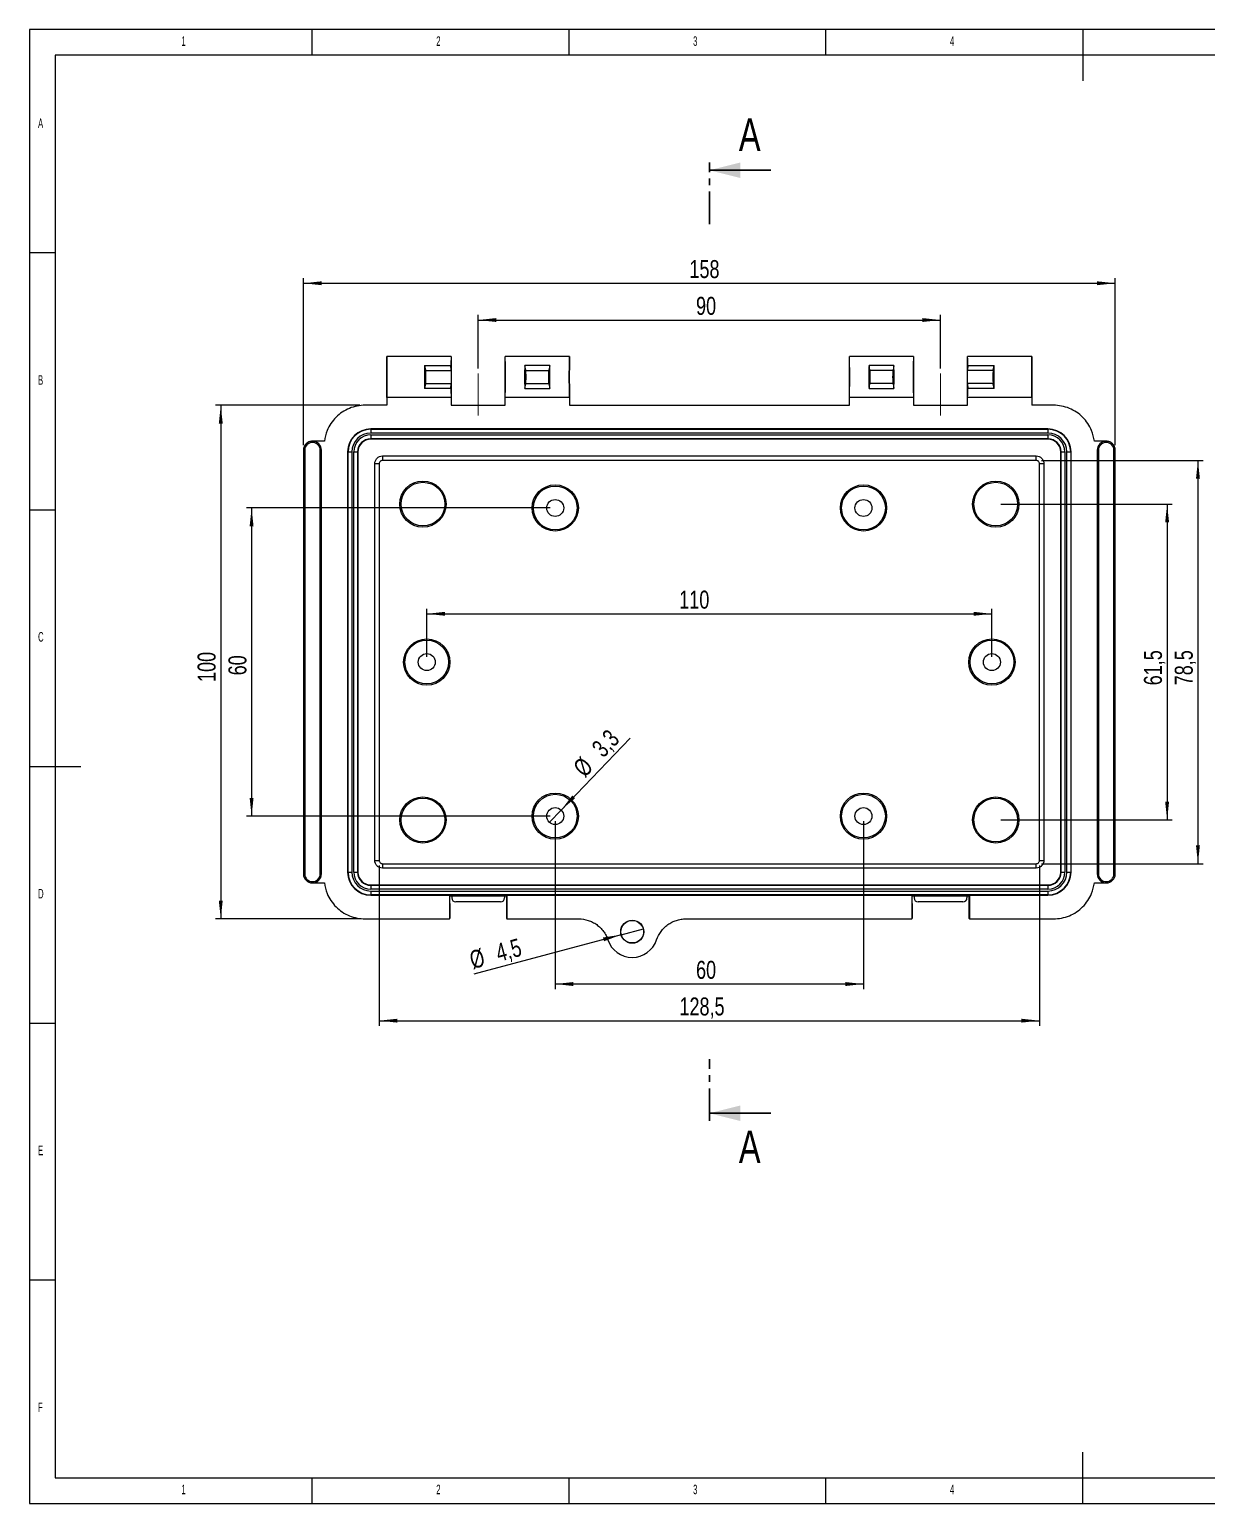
# Model space of a CAD drawing. Header units: millimetres. Extents: x 5 to 415, y 5 to 292.
# Drawn here: x 5 to 234.3, y 5 to 292 of the extents above; entities that cross this region are included whole.
import ezdxf

# ---------------------------------------------------------------- set-up
doc = ezdxf.new("R2010")
doc.units = ezdxf.units.MM
doc.linetypes.add('CENTER', pattern=[10.16, 6.35, -1.27, 1.27, -1.27])
doc.linetypes.add('CENTERX2', pattern=[20.32, 12.7, -2.54, 2.54, -2.54])
doc.layers.add('LAYER_1', color=179, linetype='Continuous', lineweight=25)
doc.styles.add('SLDTEXTSTYLE1', font='TXT', dxfattribs={"width": 0.605})
doc.styles.add('SLDTEXTSTYLE3', font='TXT', dxfattribs={"width": 0.75})
doc.dimstyles.new('SLDDIMSTYLE0', dxfattribs={"dimtxt": 3.5, "dimasz": 3.556, "dimexe": 0, "dimexo": 0.0625, "dimgap": 0.875, "dimtad": 1, "dimrnd": 1e-09, "dimzin": 12, "dimdsep": 46, "dimtxsty": 'SLDTEXTSTYLE3', "dimsah": 1, "dimcen": 0.09, "dimadec": 0, "dimazin": 3, "dimtfac": 1, "dimtofl": 0, "dimtmove": 0, "dimatfit": 3, "dimfxl": 1, "dimfrac": 2, "dimtolj": 1, "dimtzin": 12, "dimarcsym": 0})
doc.dimstyles.new('SLDDIMSTYLE1', dxfattribs={"dimtxt": 3.5, "dimasz": 3.556, "dimexe": 0, "dimexo": 0.0625, "dimgap": 0.875, "dimtad": 1, "dimdec": 1, "dimrnd": 1e-09, "dimzin": 12, "dimdsep": 46, "dimtxsty": 'SLDTEXTSTYLE3', "dimsah": 1, "dimcen": 0.09, "dimadec": 0, "dimazin": 3, "dimtfac": 1, "dimtdec": 1, "dimtofl": 0, "dimtmove": 0, "dimatfit": 3, "dimfxl": 1, "dimfrac": 2, "dimtolj": 1, "dimtzin": 12, "dimarcsym": 0})
doc.dimstyles.new('SLDDIMSTYLE2', dxfattribs={"dimtxt": 3.5, "dimasz": 3.556, "dimexe": 0, "dimexo": 0.0625, "dimgap": 0.875, "dimtad": 1, "dimrnd": 1e-09, "dimzin": 12, "dimdsep": 46, "dimtxsty": 'SLDTEXTSTYLE3', "dimblk1": 'NONE', "dimsah": 1, "dimcen": 0, "dimadec": 0, "dimazin": 3, "dimtfac": 1, "dimtmove": 0, "dimatfit": 3, "dimldrblk": 'NONE', "dimfxl": 1, "dimfrac": 2, "dimtolj": 1, "dimtzin": 12, "dimarcsym": 0})

# ---------------------------------------------------------------- blocks, each defined once
blk = doc.blocks.new('_D')
at = {"layer": 'LAYER_1'}
for p, q in [((69.32, 218.84), (41.23, 218.84)), ((42.23, 218.84), (42.23, 118.84)), ((69.32, 118.84), (41.23, 118.84))]:
    blk.add_line(p, q, dxfattribs=at)
for points in [[(42.23, 218.84), (41.85, 215.28), (42.61, 215.28)], [(42.23, 118.84), (42.61, 122.39), (41.85, 122.39)]]:
    blk.add_solid(points, dxfattribs=at)
at = {"layer": 'LAYER_1', "insert": (37.72, 164.96), "char_height": 3.5, "attachment_point": 1, "rotation": 90, "style": 'SLDTEXTSTYLE3'}
blk.add_mtext('100', dxfattribs=at)
blk = doc.blocks.new('_D_1')
at = {"layer": 'LAYER_1'}
for p, q in [((106.33, 198.84), (47.23, 198.84)), ((48.23, 198.84), (48.23, 138.84)), ((106.33, 138.84), (47.23, 138.84))]:
    blk.add_line(p, q, dxfattribs=at)
for points in [[(48.23, 198.84), (47.85, 195.28), (48.61, 195.28)], [(48.23, 138.84), (48.61, 142.39), (47.85, 142.39)]]:
    blk.add_solid(points, dxfattribs=at)
at = {"layer": 'LAYER_1', "insert": (43.72, 166.25), "char_height": 3.5, "attachment_point": 1, "rotation": 90, "style": 'SLDTEXTSTYLE3'}
blk.add_mtext('60', dxfattribs=at)
blk = doc.blocks.new('_D_2')
at = {"layer": 'LAYER_1'}
for p, q in [((194.08, 199.59), (227.43, 199.59)), ((226.43, 199.59), (226.43, 138.09)), ((194.08, 138.09), (227.43, 138.09))]:
    blk.add_line(p, q, dxfattribs=at)
for points in [[(226.43, 199.59), (226.05, 196.03), (226.81, 196.03)], [(226.43, 138.09), (226.81, 141.64), (226.05, 141.64)]]:
    blk.add_solid(points, dxfattribs=at)
at = {"layer": 'LAYER_1', "insert": (221.92, 164.31), "char_height": 3.5, "attachment_point": 1, "rotation": 90, "style": 'SLDTEXTSTYLE3'}
blk.add_mtext('61,5', dxfattribs=at)
blk = doc.blocks.new('_D_3')
at = {"layer": 'LAYER_1'}
for p, q in [((73.07, 129.21), (73.07, 98.01)), ((201.58, 129.21), (201.58, 98.01)), ((73.07, 99.01), (201.58, 99.01))]:
    blk.add_line(p, q, dxfattribs=at)
for points in [[(73.07, 99.01), (76.63, 98.63), (76.63, 99.39)], [(201.58, 99.01), (198.03, 99.39), (198.03, 98.63)]]:
    blk.add_solid(points, dxfattribs=at)
at = {"layer": 'LAYER_1', "insert": (131.51, 103.53), "char_height": 3.5, "attachment_point": 1, "style": 'SLDTEXTSTYLE3'}
blk.add_mtext('128,5', dxfattribs=at)
blk = doc.blocks.new('_D_4')
at = {"layer": 'LAYER_1'}
for p, q in [((201.95, 208.09), (233.43, 208.09)), ((232.43, 208.09), (232.43, 129.58)), ((201.95, 129.58), (233.43, 129.58))]:
    blk.add_line(p, q, dxfattribs=at)
for points in [[(232.43, 208.09), (232.05, 204.54), (232.81, 204.54)], [(232.43, 129.58), (232.81, 133.14), (232.05, 133.14)]]:
    blk.add_solid(points, dxfattribs=at)
at = {"layer": 'LAYER_1', "insert": (227.92, 164.31), "char_height": 3.5, "attachment_point": 1, "rotation": 90, "style": 'SLDTEXTSTYLE3'}
blk.add_mtext('78,5', dxfattribs=at)
blk = doc.blocks.new('_D_5')
at = {"layer": 'LAYER_1'}
for p, q in [((107.33, 137.84), (107.33, 105.15)), ((167.33, 137.84), (167.33, 105.15)), ((167.33, 106.15), (107.33, 106.15))]:
    blk.add_line(p, q, dxfattribs=at)
for points in [[(107.33, 106.15), (110.88, 105.76), (110.88, 106.53)], [(167.33, 106.15), (163.77, 106.53), (163.77, 105.76)]]:
    blk.add_solid(points, dxfattribs=at)
at = {"layer": 'LAYER_1', "insert": (134.74, 110.66), "char_height": 3.5, "attachment_point": 1, "style": 'SLDTEXTSTYLE3'}
blk.add_mtext('60', dxfattribs=at)
blk = doc.blocks.new('_D_6')
at = {"layer": 'LAYER_1'}
for q in [(121.9, 154), (106.19, 137.65)]:
    blk.add_line((108.47, 140.03), q, dxfattribs=at)
blk.add_solid([(108.47, 140.03), (111.21, 142.33), (110.66, 142.85)], dxfattribs=at)
at = {"layer": 'LAYER_1', "char_height": 3.5, "attachment_point": 1, "rotation": 46.1528, "style": 'SLDTEXTSTYLE3'}
for s, insert in [('3,3', (114.16, 152.47)), ('%%c', (110.54, 148.63))]:
    blk.add_mtext(s, dxfattribs=dict(at, insert=insert))
blk = doc.blocks.new('_None')
blk = doc.blocks.new('_D_7')
at = {"layer": 'LAYER_1'}
for p, q in [((82.33, 169.84), (82.33, 179.23)), ((82.33, 178.23), (192.33, 178.23)), ((192.33, 169.84), (192.33, 179.23))]:
    blk.add_line(p, q, dxfattribs=at)
for points in [[(82.33, 178.23), (85.88, 177.85), (85.88, 178.61)], [(192.33, 178.23), (188.77, 178.61), (188.77, 177.85)]]:
    blk.add_solid(points, dxfattribs=at)
at = {"layer": 'LAYER_1', "insert": (131.47, 182.74), "char_height": 3.5, "attachment_point": 1, "style": 'SLDTEXTSTYLE3'}
blk.add_mtext('110', dxfattribs=at)
blk = doc.blocks.new('_D_8')
at = {"layer": 'LAYER_1'}
for p, q in [((58.33, 211.09), (58.33, 243.59)), ((58.33, 242.59), (216.33, 242.59)), ((216.33, 211.09), (216.33, 243.59))]:
    blk.add_line(p, q, dxfattribs=at)
for points in [[(58.33, 242.59), (61.88, 242.21), (61.88, 242.97)], [(216.33, 242.59), (212.77, 242.97), (212.77, 242.21)]]:
    blk.add_solid(points, dxfattribs=at)
at = {"layer": 'LAYER_1', "insert": (133.45, 247.1), "char_height": 3.5, "attachment_point": 1, "style": 'SLDTEXTSTYLE3'}
blk.add_mtext('158', dxfattribs=at)
blk = doc.blocks.new('_D_9')
at = {"layer": 'LAYER_1'}
for p, q in [((92.33, 225.99), (92.33, 236.43)), ((92.33, 235.43), (182.33, 235.43)), ((182.33, 225.99), (182.33, 236.43))]:
    blk.add_line(p, q, dxfattribs=at)
for points in [[(92.33, 235.43), (95.88, 235.05), (95.88, 235.81)], [(182.33, 235.43), (178.77, 235.81), (178.77, 235.05)]]:
    blk.add_solid(points, dxfattribs=at)
at = {"layer": 'LAYER_1', "insert": (134.74, 239.94), "char_height": 3.5, "attachment_point": 1, "style": 'SLDTEXTSTYLE3'}
blk.add_mtext('90', dxfattribs=at)
blk = doc.blocks.new('_D_10')
at = {"layer": 'LAYER_1'}
for q in [(91.52, 108.08), (124.5, 116.92)]:
    blk.add_line((120.15, 115.75), q, dxfattribs=at)
blk.add_solid([(120.15, 115.75), (116.62, 115.2), (116.82, 114.47)], dxfattribs=at)
at = {"layer": 'LAYER_1', "char_height": 3.5, "attachment_point": 1, "rotation": 15, "style": 'SLDTEXTSTYLE3'}
for s, insert in [('4,5', (95.44, 113.84)), ('%%c', (90.36, 112.42))]:
    blk.add_mtext(s, dxfattribs=dict(at, insert=insert))

msp = doc.modelspace()

# ---------------------------------------------------------------- linework, layer by layer
at = {"color": 7, "linetype": 'CENTER', "lineweight": 35}
for p, q in [((137.328, 254.088), (137.328, 266.088)), ((137.328, 79.481), (137.328, 91.487))]:
    msp.add_line(p, q, dxfattribs=at)
at = {"color": 7, "linetype": 'Continuous', "lineweight": 35}
for p, q in [((149.328, 264.588), (137.328, 264.588)), ((149.328, 80.981), (137.328, 80.981))]:
    msp.add_line(p, q, dxfattribs=at)
at = {"color": 7, "linetype": 'Continuous', "lineweight": 25}
for p, q in [((87.078, 228.336), (74.578, 228.336)), ((74.578, 220.336), (74.578, 228.336)), ((87.078, 228.336), (87.078, 225.682)), ((110.078, 228.336), (97.578, 228.336)), ((97.578, 225.682), (97.578, 228.336)), ((110.078, 228.336), (110.078, 225.682)), ((177.078, 228.336), (164.578, 228.336)), ((164.578, 225.682), (164.578, 228.336)), ((177.078, 228.336), (177.078, 225.682)), ((200.078, 228.336), (187.578, 228.336)), ((187.578, 225.682), (187.578, 228.336)), ((200.078, 228.336), (200.078, 220.336)), ((81.904, 226.571), (87.02, 226.571)), ((81.904, 226.571), (82.078, 225.682)), ((82.078, 225.682), (82.061, 225.592)), ((82.078, 225.682), (82.096, 225.592)), ((82.096, 225.592), (87.072, 225.592)), ((87.078, 225.682), (87.02, 226.571)), ((87.072, 225.592), (87.078, 225.682)), ((97.584, 225.592), (97.578, 225.682)), ((106.252, 226.571), (101.404, 226.571)), ((101.578, 225.682), (101.404, 226.571)), ((101.561, 225.592), (101.578, 225.682)), ((101.596, 225.592), (101.578, 225.682)), ((101.596, 225.592), (106.061, 225.592)), ((106.078, 225.682), (106.061, 225.592)), ((106.252, 226.571), (106.078, 225.682)), ((106.078, 225.682), (106.096, 225.592)), ((110.078, 225.682), (110.072, 225.592)), ((164.584, 225.592), (164.578, 225.682)), ((168.578, 225.682), (168.404, 226.571)), ((173.252, 226.571), (168.404, 226.571)), ((168.561, 225.592), (168.578, 225.682)), ((168.596, 225.592), (168.578, 225.682)), ((173.061, 225.592), (168.596, 225.592)), ((173.078, 225.682), (173.061, 225.592)), ((173.252, 226.571), (173.078, 225.682)), ((173.078, 225.682), (173.096, 225.592)), ((177.078, 225.682), (177.072, 225.592)), ((187.636, 226.571), (187.578, 225.682)), ((187.578, 225.682), (187.584, 225.592)), ((192.561, 225.592), (187.584, 225.592)), ((187.636, 226.571), (192.752, 226.571)), ((192.561, 225.592), (192.578, 225.682)), ((192.578, 225.682), (192.752, 226.571)), ((192.596, 225.592), (192.578, 225.682)), ((82.078, 222.99), (81.904, 222.101)), ((87.02, 222.101), (81.904, 222.101)), ((82.061, 223.08), (82.078, 222.99)), ((82.096, 223.08), (82.078, 222.99)), ((82.096, 223.08), (87.072, 223.08)), ((87.02, 222.101), (87.078, 222.99)), ((87.078, 222.99), (87.072, 223.08)), ((87.078, 222.99), (87.078, 220.336)), ((97.578, 222.99), (97.584, 223.08)), ((97.578, 220.336), (97.578, 222.99)), ((101.404, 222.101), (101.578, 222.99)), ((101.404, 222.101), (106.252, 222.101)), ((101.578, 222.99), (101.561, 223.08)), ((101.578, 222.99), (101.596, 223.08)), ((101.596, 223.08), (106.061, 223.08)), ((106.061, 223.08), (106.078, 222.99)), ((106.096, 223.08), (106.078, 222.99)), ((106.078, 222.99), (106.252, 222.101)), ((110.072, 223.08), (110.078, 222.99)), ((110.078, 222.99), (110.078, 220.336)), ((164.578, 222.99), (164.584, 223.08)), ((164.578, 220.336), (164.578, 222.99)), ((168.404, 222.101), (168.578, 222.99)), ((168.404, 222.101), (173.252, 222.101)), ((168.578, 222.99), (168.561, 223.08)), ((168.578, 222.99), (168.596, 223.08)), ((173.061, 223.08), (168.596, 223.08)), ((173.061, 223.08), (173.078, 222.99)), ((173.096, 223.08), (173.078, 222.99)), ((173.078, 222.99), (173.252, 222.101)), ((177.072, 223.08), (177.078, 222.99)), ((177.078, 222.99), (177.078, 220.336)), ((187.584, 223.08), (187.578, 222.99)), ((187.578, 222.99), (187.636, 222.101)), ((187.578, 220.336), (187.578, 222.99)), ((192.561, 223.08), (187.584, 223.08)), ((192.752, 222.101), (187.636, 222.101)), ((192.578, 222.99), (192.561, 223.08)), ((192.578, 222.99), (192.596, 223.08)), ((192.752, 222.101), (192.578, 222.99)), ((74.578, 218.836), (70.317, 218.836)), ((87.078, 220.336), (74.578, 220.336)), ((74.578, 220.336), (74.578, 218.836)), ((87.078, 220.336), (87.078, 218.836)), ((87.078, 218.836), (97.578, 218.836)), ((110.078, 220.336), (97.578, 220.336)), ((97.578, 218.836), (97.578, 220.336)), ((110.078, 220.336), (110.078, 218.836)), ((110.078, 218.836), (164.578, 218.836)), ((177.078, 220.336), (164.578, 220.336)), ((164.578, 218.836), (164.578, 220.336)), ((177.078, 220.336), (177.078, 218.836)), ((177.078, 218.836), (187.578, 218.836)), ((200.078, 220.336), (187.578, 220.336)), ((187.578, 218.836), (187.578, 220.336)), ((200.078, 220.336), (200.078, 218.836)), ((204.339, 218.836), (200.078, 218.836)), ((71.428, 214.169), (71.428, 214.236)), ((203.228, 214.236), (71.428, 214.236)), ((71.428, 214.169), (203.228, 214.169)), ((71.428, 214.169), (71.428, 213.42)), ((203.228, 213.42), (71.428, 213.42)), ((71.428, 213.053), (203.228, 213.053)), ((71.428, 213.053), (71.428, 212.304)), ((203.228, 214.169), (203.228, 214.236)), ((203.228, 214.169), (203.228, 213.42)), ((203.228, 213.053), (203.228, 212.304)), ((58.328, 210.093), (58.328, 210.086)), ((58.573, 210.086), (58.328, 210.086)), ((58.328, 210.086), (58.328, 127.586)), ((58.573, 210.086), (58.573, 127.586)), ((60.078, 211.836), (60.072, 211.836)), ((62.39, 211.836), (60.078, 211.836)), ((61.584, 210.086), (61.828, 210.086)), ((61.584, 127.586), (61.584, 210.086)), ((61.828, 127.586), (61.828, 210.086)), ((66.996, 209.736), (66.928, 209.736)), ((66.928, 209.736), (66.928, 127.936)), ((66.996, 209.736), (67.745, 209.736)), ((66.996, 127.936), (66.996, 209.736)), ((67.745, 209.736), (67.745, 127.936)), ((68.112, 127.936), (68.112, 209.736)), ((68.112, 209.736), (68.861, 209.736)), ((68.861, 209.736), (68.861, 127.936)), ((68.861, 209.736), (68.928, 209.736)), ((68.928, 209.736), (68.928, 127.936)), ((203.228, 212.304), (71.428, 212.304)), ((71.428, 212.304), (71.428, 212.236)), ((203.228, 212.236), (71.428, 212.236)), ((203.228, 212.304), (203.228, 212.236)), ((205.796, 209.736), (205.728, 209.736)), ((205.728, 127.936), (205.728, 209.736)), ((205.796, 209.736), (206.545, 209.736)), ((205.796, 127.936), (205.796, 209.736)), ((206.545, 209.736), (206.545, 127.936)), ((206.912, 209.736), (207.661, 209.736)), ((206.912, 127.936), (206.912, 209.736)), ((207.661, 209.736), (207.661, 127.936)), ((207.661, 209.736), (207.728, 209.736)), ((207.728, 127.936), (207.728, 209.736)), ((214.578, 211.836), (212.267, 211.836)), ((213.073, 210.086), (212.828, 210.086)), ((212.828, 210.086), (212.828, 127.586)), ((213.073, 210.086), (213.073, 127.586)), ((214.585, 211.836), (214.578, 211.836)), ((216.084, 127.586), (216.084, 210.086)), ((216.084, 210.086), (216.328, 210.086)), ((216.328, 210.086), (216.328, 210.093)), ((216.328, 127.586), (216.328, 210.086)), ((73.072, 207.458), (72.206, 207.458)), ((72.206, 130.214), (72.206, 207.458)), ((73.072, 207.458), (73.072, 130.214)), ((73.706, 208.958), (73.706, 208.092)), ((73.706, 208.958), (200.95, 208.958)), ((200.95, 208.092), (73.706, 208.092)), ((200.95, 208.092), (200.95, 208.958)), ((202.45, 207.458), (201.584, 207.458)), ((201.584, 130.214), (201.584, 207.458)), ((202.45, 207.458), (202.45, 130.214)), ((72.206, 130.214), (73.072, 130.214)), ((73.706, 129.58), (73.706, 128.714)), ((73.706, 129.58), (200.95, 129.58)), ((200.95, 128.714), (200.95, 129.58)), ((201.584, 130.214), (202.45, 130.214)), ((58.573, 127.586), (58.328, 127.586)), ((58.328, 127.586), (58.328, 127.579)), ((61.584, 127.586), (61.828, 127.586)), ((66.996, 127.936), (66.928, 127.936)), ((66.996, 127.936), (67.745, 127.936)), ((68.112, 127.936), (68.861, 127.936)), ((68.861, 127.936), (68.928, 127.936)), ((200.95, 128.714), (73.706, 128.714)), ((205.796, 127.936), (205.728, 127.936)), ((205.796, 127.936), (206.545, 127.936)), ((206.912, 127.936), (207.661, 127.936)), ((207.661, 127.936), (207.728, 127.936)), ((213.073, 127.586), (212.828, 127.586)), ((216.084, 127.586), (216.328, 127.586)), ((216.328, 127.579), (216.328, 127.586)), ((60.072, 125.836), (60.078, 125.836)), ((60.078, 125.836), (62.39, 125.836)), ((71.428, 125.436), (203.228, 125.436)), ((71.428, 125.369), (71.428, 125.436)), ((71.428, 125.369), (71.428, 124.62)), ((71.428, 125.369), (203.228, 125.369)), ((203.228, 124.62), (71.428, 124.62)), ((71.428, 124.253), (203.228, 124.253)), ((71.428, 124.253), (71.428, 123.504)), ((203.228, 123.504), (71.428, 123.504)), ((71.428, 123.504), (71.428, 123.436)), ((71.428, 123.436), (203.228, 123.436)), ((203.228, 125.369), (203.228, 125.436)), ((203.228, 125.369), (203.228, 124.62)), ((203.228, 124.253), (203.228, 123.504)), ((203.228, 123.504), (203.228, 123.436)), ((212.267, 125.836), (214.578, 125.836)), ((214.578, 125.836), (214.585, 125.836)), ((97.933, 123.389), (86.723, 123.389)), ((86.723, 123.389), (86.723, 118.836)), ((86.723, 123.389), (86.828, 123.336)), ((86.828, 123.336), (87.178, 123.336)), ((86.828, 121.836), (86.828, 123.336)), ((86.828, 121.836), (86.828, 118.941)), ((87.178, 123.336), (97.478, 123.336)), ((87.178, 123.336), (87.178, 122.936)), ((96.678, 122.136), (87.978, 122.136)), ((97.478, 123.336), (97.828, 123.336)), ((97.478, 123.336), (97.478, 122.936)), ((97.828, 123.336), (97.933, 123.389)), ((97.828, 123.336), (97.828, 121.836)), ((97.828, 121.836), (97.828, 118.941)), ((97.933, 123.389), (97.933, 118.836)), ((187.933, 123.389), (176.723, 123.389)), ((176.723, 123.389), (176.723, 118.836)), ((176.723, 123.389), (176.828, 123.336)), ((176.828, 123.336), (177.178, 123.336)), ((176.828, 121.836), (176.828, 123.336)), ((176.828, 121.836), (176.828, 118.941)), ((177.178, 123.336), (187.478, 123.336)), ((177.178, 123.336), (177.178, 122.936)), ((186.678, 122.136), (177.978, 122.136)), ((187.478, 123.336), (187.828, 123.336)), ((187.478, 123.336), (187.478, 122.936)), ((187.828, 123.336), (187.933, 123.389)), ((187.828, 123.336), (187.828, 121.836)), ((187.828, 121.836), (187.828, 118.941)), ((187.933, 123.389), (187.933, 118.836)), ((70.317, 118.836), (81.826, 118.836)), ((81.826, 118.836), (86.723, 118.836)), ((86.723, 118.836), (86.828, 118.941)), ((97.828, 118.941), (97.933, 118.836)), ((97.933, 118.836), (102.831, 118.836)), ((102.831, 118.836), (111.906, 118.836)), ((132.751, 118.836), (171.826, 118.836)), ((171.826, 118.836), (176.723, 118.836)), ((176.723, 118.836), (176.828, 118.941)), ((187.828, 118.941), (187.933, 118.836)), ((187.933, 118.836), (192.831, 118.836)), ((192.831, 118.836), (204.339, 118.836))]:
    msp.add_line(p, q, dxfattribs=at)
for centre, radius in [((81.578, 199.586), 4.5), ((81.578, 199.586), 4.256), ((193.078, 199.586), 4.5), ((193.078, 199.586), 4.256), ((107.328, 198.836), 4.5), ((107.328, 198.836), 4.256), ((167.328, 198.836), 4.5), ((167.328, 198.836), 4.256), ((107.328, 198.836), 1.65), ((167.328, 198.836), 1.65), ((82.328, 168.836), 4.5), ((82.328, 168.836), 4.256), ((192.328, 168.836), 4.5), ((192.328, 168.836), 4.256), ((82.328, 168.836), 1.65), ((192.328, 168.836), 1.65), ((81.578, 138.086), 4.5), ((81.578, 138.086), 4.256), ((107.328, 138.836), 4.5), ((107.328, 138.836), 4.256), ((167.328, 138.836), 4.5), ((167.328, 138.836), 4.256), ((193.078, 138.086), 4.5), ((193.078, 138.086), 4.256), ((107.328, 138.836), 1.65), ((167.328, 138.836), 1.65), ((122.328, 116.336), 2.25), ((122.328, 116.336), 2.198)]:
    msp.add_circle(centre, radius, dxfattribs=at)
for centre, radius, start, end in [((71.428, 209.736), 4.5, 90, 180), ((71.428, 209.736), 4.432, 90, 180), ((71.428, 209.736), 3.683, 90, 180), ((71.428, 209.736), 3.317, 90, 180), ((203.228, 209.736), 4.5, 0, 90), ((203.228, 209.736), 4.432, 0, 90), ((203.228, 209.736), 3.683, 0, 90), ((203.228, 209.736), 3.317, 0, 90), ((60.078, 210.086), 1.75, 90, 180), ((60.078, 210.086), 1.506, 0, 180), ((60.078, 210.086), 1.75, 0, 90), ((71.428, 209.736), 2.568, 90, 180), ((71.428, 209.736), 2.5, 90, 180), ((203.228, 209.736), 2.568, 0, 90), ((203.228, 209.736), 2.5, 0, 90), ((214.578, 210.086), 1.75, 90, 180), ((214.578, 210.086), 1.506, 0, 180), ((214.578, 210.086), 1.75, 0, 90), ((60.078, 127.586), 1.75, 180, 270), ((60.078, 127.586), 1.506, 180, 0), ((60.078, 127.586), 1.75, 270, 0), ((71.428, 127.936), 4.5, 180, 270), ((71.428, 127.936), 4.432, 180, 270), ((71.428, 127.936), 3.683, 180, 270), ((71.428, 127.936), 3.317, 180, 270), ((71.428, 127.936), 2.568, 180, 270), ((71.428, 127.936), 2.5, 180, 270), ((203.228, 127.936), 3.317, 270, 0), ((203.228, 127.936), 3.683, 270, 0), ((203.228, 127.936), 2.568, 270, 0), ((203.228, 127.936), 4.432, 270, 0), ((203.228, 127.936), 4.5, 270, 0), ((203.228, 127.936), 2.5, 270, 0), ((214.578, 127.586), 1.75, 180, 270), ((214.578, 127.586), 1.506, 180, 0), ((214.578, 127.586), 1.75, 270, 0), ((122.328, 116.336), 5, 198.52218, 341.47782)]:
    msp.add_arc(centre, radius, start, end, dxfattribs=at)
for centre, major_axis, ratio, start_param, end_param in [((74.578, 224.336), (0, 4), 0.0174551, 3.1415927, 6.2831853), ((87.078, 224.336), (0, 4), 0.0174551, 0, 0.9779852), ((97.578, 224.336), (0, 4), 0.0174551, 3.1415927, 6.2831853), ((110.078, 224.336), (0, 4), 0.0174551, 0, 3.1415927), ((164.578, 224.336), (0, 4), 0.0174551, 3.1415927, 6.2831853), ((177.078, 224.336), (0, 4), 0.0174551, 0, 3.1415927), ((187.578, 224.336), (0, 4), 0.0174551, 5.3052001, 6.2831853), ((200.078, 224.336), (0, 4), 0.0174551, 0, 3.1415927), ((82.078, 224.336), (0, 4), 0.0524078, 0.9779852, 2.1636074), ((82.078, 224.336), (0, 1.3), 0.0524078, 0.2617994, 2.8797933), ((82.078, 224.336), (0, 1.3), 0.0524078, 3.403392, 6.0213859), ((87.078, 224.336), (0, 1.3), 0.0174551, 0.2617994, 2.8797933), ((97.578, 224.336), (0, 1.3), 0.0174551, 3.403392, 6.0213859), ((101.578, 224.336), (0, 4), 0.0524078, 0.9779852, 2.1636074), ((101.578, 224.336), (0, 1.3), 0.0524078, 0.2617994, 2.8797933), ((101.578, 224.336), (0, 1.3), 0.0524078, 3.403392, 6.0213859), ((106.078, 224.336), (0, 1.3), 0.0524078, 0.2617994, 2.8797933), ((106.078, 224.336), (0, 1.3), 0.0524078, 3.403392, 6.0213859), ((106.078, 224.336), (0, 4), 0.0524078, 4.1195779, 5.3052001), ((110.078, 224.336), (0, 1.3), 0.0174551, 0.2617994, 2.8797933), ((164.578, 224.336), (0, 1.3), 0.0174551, 3.403392, 6.0213859), ((168.578, 224.336), (0, 4), 0.0524078, 0.9779852, 2.1636074), ((168.578, 224.336), (0, 1.3), 0.0524078, 0.2617994, 2.8797933), ((168.578, 224.336), (0, 1.3), 0.0524078, 3.403392, 6.0213859), ((173.078, 224.336), (0, 1.3), 0.0524078, 0.2617994, 2.8797933), ((173.078, 224.336), (0, 1.3), 0.0524078, 3.403392, 6.0213859), ((173.078, 224.336), (0, 4), 0.0524078, 4.1195779, 5.3052001), ((177.078, 224.336), (0, 1.3), 0.0174551, 0.2617994, 2.8797933), ((187.578, 224.336), (0, 1.3), 0.0174551, 3.403392, 6.0213859), ((192.578, 224.336), (0, 1.3), 0.0524078, 0.2617994, 2.8797933), ((192.578, 224.336), (0, 1.3), 0.0524078, 3.403392, 6.0213859), ((192.578, 224.336), (0, 4), 0.0524078, 4.1195779, 5.3052001), ((87.078, 224.336), (0, 4), 0.0174551, 2.1636074, 3.1415927), ((187.578, 224.336), (0, 4), 0.0174551, 3.1415927, 4.1195779), ((87.978, 122.936), (0.8, 0), 0.9998477, 3.1415927, 4.712389), ((96.678, 122.936), (0.8, 0), 0.9998477, 4.712389, 6.2831853), ((177.978, 122.936), (0.8, 0), 0.9998477, 3.1415927, 4.712389), ((186.678, 122.936), (0.8, 0), 0.9998477, 4.712389, 6.2831853)]:
    msp.add_ellipse(centre, major_axis=major_axis, ratio=ratio, start_param=start_param, end_param=end_param, dxfattribs=at)
for points, knots in [([(70.317, 218.836), (69.27, 218.836), (68.225, 218.628), (66.292, 217.829), (65.406, 217.237), (63.928, 215.758), (63.336, 214.872), (62.662, 213.245), (62.479, 212.547), (62.39, 211.836)], [5.4991567, 5.4991567, 5.4991567, 5.4991567, 5.891171, 5.891171, 6.2831853, 6.2831853, 6.6751996, 6.6751996, 6.9434186, 6.9434186, 6.9434186, 6.9434186]), ([(212.267, 211.836), (212.178, 212.547), (211.994, 213.245), (211.321, 214.872), (210.729, 215.758), (209.25, 217.237), (208.364, 217.829), (206.432, 218.628), (205.386, 218.836), (204.339, 218.836)], [5.622952, 5.622952, 5.622952, 5.622952, 5.891171, 5.891171, 6.2831853, 6.2831853, 6.6751996, 6.6751996, 7.0672139, 7.0672139, 7.0672139, 7.0672139]), ([(60.072, 211.836), (59.844, 211.836), (59.617, 211.791), (59.194, 211.618), (59, 211.488), (58.676, 211.164), (58.547, 210.97), (58.373, 210.548), (58.328, 210.321), (58.328, 210.093)], [5.5015852, 5.5015852, 5.5015852, 5.5015852, 5.8904862, 5.8904862, 6.2831853, 6.2831853, 6.6758844, 6.6758844, 7.0647854, 7.0647854, 7.0647854, 7.0647854]), ([(216.328, 210.093), (216.328, 210.321), (216.283, 210.548), (216.11, 210.97), (215.98, 211.164), (215.656, 211.488), (215.462, 211.618), (215.04, 211.791), (214.813, 211.836), (214.585, 211.836)], [5.5015852, 5.5015852, 5.5015852, 5.5015852, 5.8904862, 5.8904862, 6.2831853, 6.2831853, 6.6758844, 6.6758844, 7.0647854, 7.0647854, 7.0647854, 7.0647854]), ([(72.206, 207.458), (72.206, 207.654), (72.245, 207.851), (72.396, 208.213), (72.507, 208.38), (72.785, 208.657), (72.951, 208.769), (73.314, 208.919), (73.51, 208.958), (73.706, 208.958)], [2.356292, 2.356292, 2.356292, 2.356292, 2.7489423, 2.7489423, 3.1415927, 3.1415927, 3.534243, 3.534243, 3.9268933, 3.9268933, 3.9268933, 3.9268933]), ([(73.706, 208.092), (73.623, 208.092), (73.54, 208.076), (73.387, 208.012), (73.317, 207.965), (73.199, 207.848), (73.152, 207.777), (73.089, 207.624), (73.072, 207.541), (73.072, 207.458)], [2.356292, 2.356292, 2.356292, 2.356292, 2.7489423, 2.7489423, 3.1415927, 3.1415927, 3.534243, 3.534243, 3.9268933, 3.9268933, 3.9268933, 3.9268933]), ([(200.95, 208.958), (201.146, 208.958), (201.343, 208.919), (201.705, 208.769), (201.872, 208.657), (202.149, 208.38), (202.261, 208.213), (202.411, 207.851), (202.45, 207.654), (202.45, 207.458)], [2.356292, 2.356292, 2.356292, 2.356292, 2.7489423, 2.7489423, 3.1415927, 3.1415927, 3.534243, 3.534243, 3.9268933, 3.9268933, 3.9268933, 3.9268933]), ([(201.584, 207.458), (201.584, 207.541), (201.568, 207.624), (201.504, 207.777), (201.457, 207.848), (201.34, 207.965), (201.269, 208.012), (201.116, 208.076), (201.033, 208.092), (200.95, 208.092)], [2.356292, 2.356292, 2.356292, 2.356292, 2.7489423, 2.7489423, 3.1415927, 3.1415927, 3.534243, 3.534243, 3.9268933, 3.9268933, 3.9268933, 3.9268933]), ([(73.706, 128.714), (73.51, 128.714), (73.314, 128.753), (72.951, 128.904), (72.785, 129.015), (72.507, 129.293), (72.396, 129.459), (72.245, 129.822), (72.206, 130.018), (72.206, 130.214)], [2.356292, 2.356292, 2.356292, 2.356292, 2.7489423, 2.7489423, 3.1415927, 3.1415927, 3.534243, 3.534243, 3.9268933, 3.9268933, 3.9268933, 3.9268933]), ([(73.072, 130.214), (73.072, 130.131), (73.089, 130.048), (73.152, 129.895), (73.199, 129.825), (73.317, 129.707), (73.387, 129.66), (73.54, 129.597), (73.623, 129.58), (73.706, 129.58)], [2.356292, 2.356292, 2.356292, 2.356292, 2.7489423, 2.7489423, 3.1415927, 3.1415927, 3.534243, 3.534243, 3.9268933, 3.9268933, 3.9268933, 3.9268933]), ([(202.45, 130.214), (202.45, 130.018), (202.411, 129.822), (202.261, 129.459), (202.149, 129.293), (201.872, 129.015), (201.705, 128.904), (201.343, 128.753), (201.146, 128.714), (200.95, 128.714)], [2.356292, 2.356292, 2.356292, 2.356292, 2.7489423, 2.7489423, 3.1415927, 3.1415927, 3.534243, 3.534243, 3.9268933, 3.9268933, 3.9268933, 3.9268933]), ([(200.95, 129.58), (201.033, 129.58), (201.116, 129.597), (201.269, 129.66), (201.34, 129.707), (201.457, 129.825), (201.504, 129.895), (201.568, 130.048), (201.584, 130.131), (201.584, 130.214)], [2.356292, 2.356292, 2.356292, 2.356292, 2.7489423, 2.7489423, 3.1415927, 3.1415927, 3.534243, 3.534243, 3.9268933, 3.9268933, 3.9268933, 3.9268933]), ([(58.328, 127.579), (58.328, 127.352), (58.373, 127.124), (58.547, 126.702), (58.676, 126.508), (59, 126.184), (59.194, 126.055), (59.617, 125.881), (59.844, 125.836), (60.072, 125.836)], [5.5015852, 5.5015852, 5.5015852, 5.5015852, 5.8904862, 5.8904862, 6.2831853, 6.2831853, 6.6758844, 6.6758844, 7.0647854, 7.0647854, 7.0647854, 7.0647854]), ([(214.585, 125.836), (214.813, 125.836), (215.04, 125.881), (215.462, 126.055), (215.656, 126.184), (215.98, 126.508), (216.11, 126.702), (216.283, 127.124), (216.328, 127.352), (216.328, 127.579)], [5.5015852, 5.5015852, 5.5015852, 5.5015852, 5.8904862, 5.8904862, 6.2831853, 6.2831853, 6.6758844, 6.6758844, 7.0647854, 7.0647854, 7.0647854, 7.0647854]), ([(62.39, 125.836), (62.479, 125.126), (62.662, 124.427), (63.336, 122.8), (63.928, 121.914), (65.406, 120.436), (66.292, 119.844), (68.225, 119.044), (69.27, 118.836), (70.317, 118.836)], [5.622952, 5.622952, 5.622952, 5.622952, 5.891171, 5.891171, 6.2831853, 6.2831853, 6.6751996, 6.6751996, 7.0672139, 7.0672139, 7.0672139, 7.0672139]), ([(204.339, 118.836), (205.386, 118.836), (206.432, 119.044), (208.364, 119.844), (209.25, 120.436), (210.729, 121.914), (211.321, 122.8), (211.994, 124.427), (212.178, 125.126), (212.267, 125.836)], [5.4991567, 5.4991567, 5.4991567, 5.4991567, 5.891171, 5.891171, 6.2831853, 6.2831853, 6.6751996, 6.6751996, 6.9434186, 6.9434186, 6.9434186, 6.9434186]), ([(111.906, 118.836), (112.534, 118.836), (113.146, 118.74), (114.04, 118.452), (114.33, 118.333), (114.883, 118.054), (115.148, 117.893), (115.655, 117.529), (115.896, 117.326), (116.337, 116.889), (116.54, 116.655), (116.91, 116.155), (117.077, 115.887), (117.365, 115.333), (117.487, 115.046), (117.587, 114.748)], [0, 0, 0, 0, 0.25, 0.25, 0.375, 0.375, 0.5, 0.5, 0.625, 0.625, 0.75, 0.75, 0.875, 0.875, 1, 1, 1, 1]), ([(127.069, 114.748), (127.269, 115.344), (127.555, 115.893), (128.111, 116.649), (128.316, 116.886), (128.757, 117.322), (128.993, 117.523), (129.499, 117.887), (129.769, 118.051), (130.323, 118.331), (130.609, 118.449), (131.201, 118.641), (131.508, 118.714), (132.125, 118.812), (132.436, 118.836), (132.751, 118.836)], [0, 0, 0, 0, 0.25, 0.25, 0.375, 0.375, 0.5, 0.5, 0.625, 0.625, 0.75, 0.75, 0.875, 0.875, 1, 1, 1, 1])]:
    msp.add_open_spline(points, degree=3, knots=knots, dxfattribs=at)
at = {"color": 7, "linetype": 'Continuous', "lineweight": 35}
for points in [[(137.328, 264.588), (143.328, 263.088), (143.328, 266.088)], [(137.328, 80.981), (143.328, 79.481), (143.328, 82.481)]]:
    msp.add_solid(points, dxfattribs=at)
at = {"layer": 'LAYER_1'}
for p, q in [((414.595, 292), (5, 292)), ((5, 292), (5, 5)), ((60, 287), (60, 292)), ((110, 292), (110, 287)), ((160, 287), (160, 292)), ((210, 292), (210, 282)), ((410, 287), (10, 287)), ((10, 287), (10, 10)), ((10, 248.5), (5, 248.5)), ((5, 198.5), (10, 198.5)), ((5, 148.5), (15, 148.5)), ((5, 98.5), (10, 98.5)), ((10, 48.5), (5, 48.5)), ((210, 5), (210, 15)), ((10, 10), (227.8, 10)), ((60, 5), (60, 10)), ((110, 10), (110, 5)), ((160, 5), (160, 10)), ((227.8, 10), (402, 10)), ((5, 5), (414.595, 5))]:
    msp.add_line(p, q, dxfattribs=at)
at = {"layer": 'LAYER_1', "linetype": 'CENTERX2', "lineweight": 18}
for p, q in [((92.328, 224.99), (92.328, 216.836)), ((182.328, 216.836), (182.328, 224.99))]:
    msp.add_line(p, q, dxfattribs=at)

# ---------------------------------------------------------------- texts
at = {"color": 7, "linetype": 'Continuous', "lineweight": 0, "char_height": 1.852, "attachment_point": 1, "style": 'SLDTEXTSTYLE1'}
for s, insert in [('1', (34.583, 290.668)), ('2', (84.167, 290.668)), ('3', (134.167, 290.668)), ('4', (184.167, 290.668)), ('A', (6.667, 274.668)), ('B', (6.667, 224.668)), ('C', (6.667, 174.668)), ('D', (6.667, 124.668)), ('E', (6.667, 74.668)), ('F', (6.667, 24.668)), ('1', (34.583, 8.668)), ('2', (84.167, 8.668)), ('3', (134.167, 8.668)), ('4', (184.167, 8.668))]:
    msp.add_mtext(s, dxfattribs=dict(at, insert=insert))
at = {"color": 7, "linetype": 'Continuous', "char_height": 6.35, "attachment_point": 1, "style": 'SLDTEXTSTYLE3'}
for insert in [(143.066, 274.671), (143.066, 77.624)]:
    msp.add_mtext('A', dxfattribs=dict(at, insert=insert))

# ---------------------------------------------------------------- dimensions: what is measured, and where the dimension line sits
at = {"layer": 'LAYER_1'}
for base, p1, p2, dimstyle, picture, middle in [((216.328, 242.591), (58.328, 210.086), (216.328, 210.086), 'SLDDIMSTYLE0', '_D_8', (137.328, 242.591)), ((182.328, 235.427), (92.328, 224.99), (182.328, 224.99), 'SLDDIMSTYLE0', '_D_9', (137.328, 235.427)), ((192.328, 178.232), (82.328, 168.836), (192.328, 168.836), 'SLDDIMSTYLE0', '_D_7', (135.351, 178.232)), ((107.328, 106.145), (167.328, 138.836), (107.328, 138.836), 'SLDDIMSTYLE0', '_D_5', (137.328, 106.145)), ((201.584, 99.014), (73.072, 130.214), (201.584, 130.214), 'SLDDIMSTYLE1', '_D_3', (137.328, 99.014))]:
    dim = msp.add_linear_dim(base=base, p1=p1, p2=p2, dimstyle=dimstyle, dxfattribs=at)
    dim.commit()
    dim.dimension.update_dxf_attribs({"geometry": picture, "text_midpoint": middle, "dimtype": 160})
for base, p1, p2, dimstyle, picture, middle in [((42.229, 118.836), (70.317, 218.836), (70.317, 118.836), 'SLDDIMSTYLE0', '_D', (42.229, 168.836)), ((232.427, 129.58), (200.95, 208.092), (200.95, 129.58), 'SLDDIMSTYLE1', '_D_4', (232.427, 168.836)), ((48.229, 138.836), (107.328, 198.836), (107.328, 138.836), 'SLDDIMSTYLE0', '_D_1', (48.229, 168.836)), ((226.427, 138.086), (193.078, 199.586), (193.078, 138.086), 'SLDDIMSTYLE0', '_D_2', (226.427, 168.836))]:
    dim = msp.add_linear_dim(base=base, p1=p1, p2=p2, angle=90, dimstyle=dimstyle, dxfattribs=at)
    dim.commit()
    dim.dimension.update_dxf_attribs({"geometry": picture, "text_midpoint": middle, "dimtype": 160})
for p1, p2, picture, middle in [((106.185, 137.646), (108.471, 140.026), '_D_6', (118.003, 149.95)), ((124.502, 116.918), (120.155, 115.754), '_D_10', (97.052, 109.563))]:
    dim = msp.add_diameter_dim_2p(p1=p1, p2=p2, dimstyle='SLDDIMSTYLE2', dxfattribs=at)
    dim.commit()
    dim.dimension.update_dxf_attribs({"geometry": picture, "text_midpoint": middle, "dimtype": 163})

doc.saveas('drawing.dxf')
